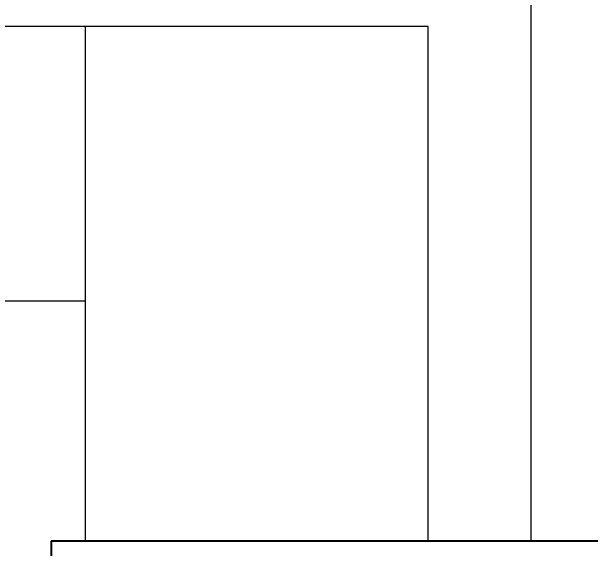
# Model space of a CAD drawing. Header units: metres. Extents: x -353 to 1688, y -477 to 135.
# Drawn here: x -300.393 to -297.015, y -221.309 to -218.172 of the extents above; entities that cross this region are included whole.
import ezdxf

# ---------------------------------------------------------------- set-up
doc = ezdxf.new("R2010")
doc.units = ezdxf.units.M
doc.header["$MEASUREMENT"] = 0
doc.layers.add('STAIR', color=231, linetype='Continuous', plot=False)
doc.layers.add('WALL', color=2, linetype='Continuous', lineweight=40)

msp = doc.modelspace()

# ---------------------------------------------------------------- linework, layer by layer
at = {"layer": 'STAIR'}
for p, q in [((-297.36539, -221.259), (-297.36539, -213.01551)), ((-297.96539, -218.259), (-302.26539, -218.259)), ((-299.96539, -218.259), (-299.96539, -221.259)), ((-297.96539, -221.259), (-297.96539, -218.259)), ((-304.26539, -219.859), (-299.96539, -219.859)), ((-299.96539, -221.259), (-297.96539, -221.259))]:
    msp.add_line(p, q, dxfattribs=at)
at = {"layer": 'WALL'}
for q in [(-300.1627, -224.489), (-293.7027, -221.259)]:
    msp.add_line((-300.1627, -221.259), q, dxfattribs=at)

doc.saveas('drawing.dxf')
